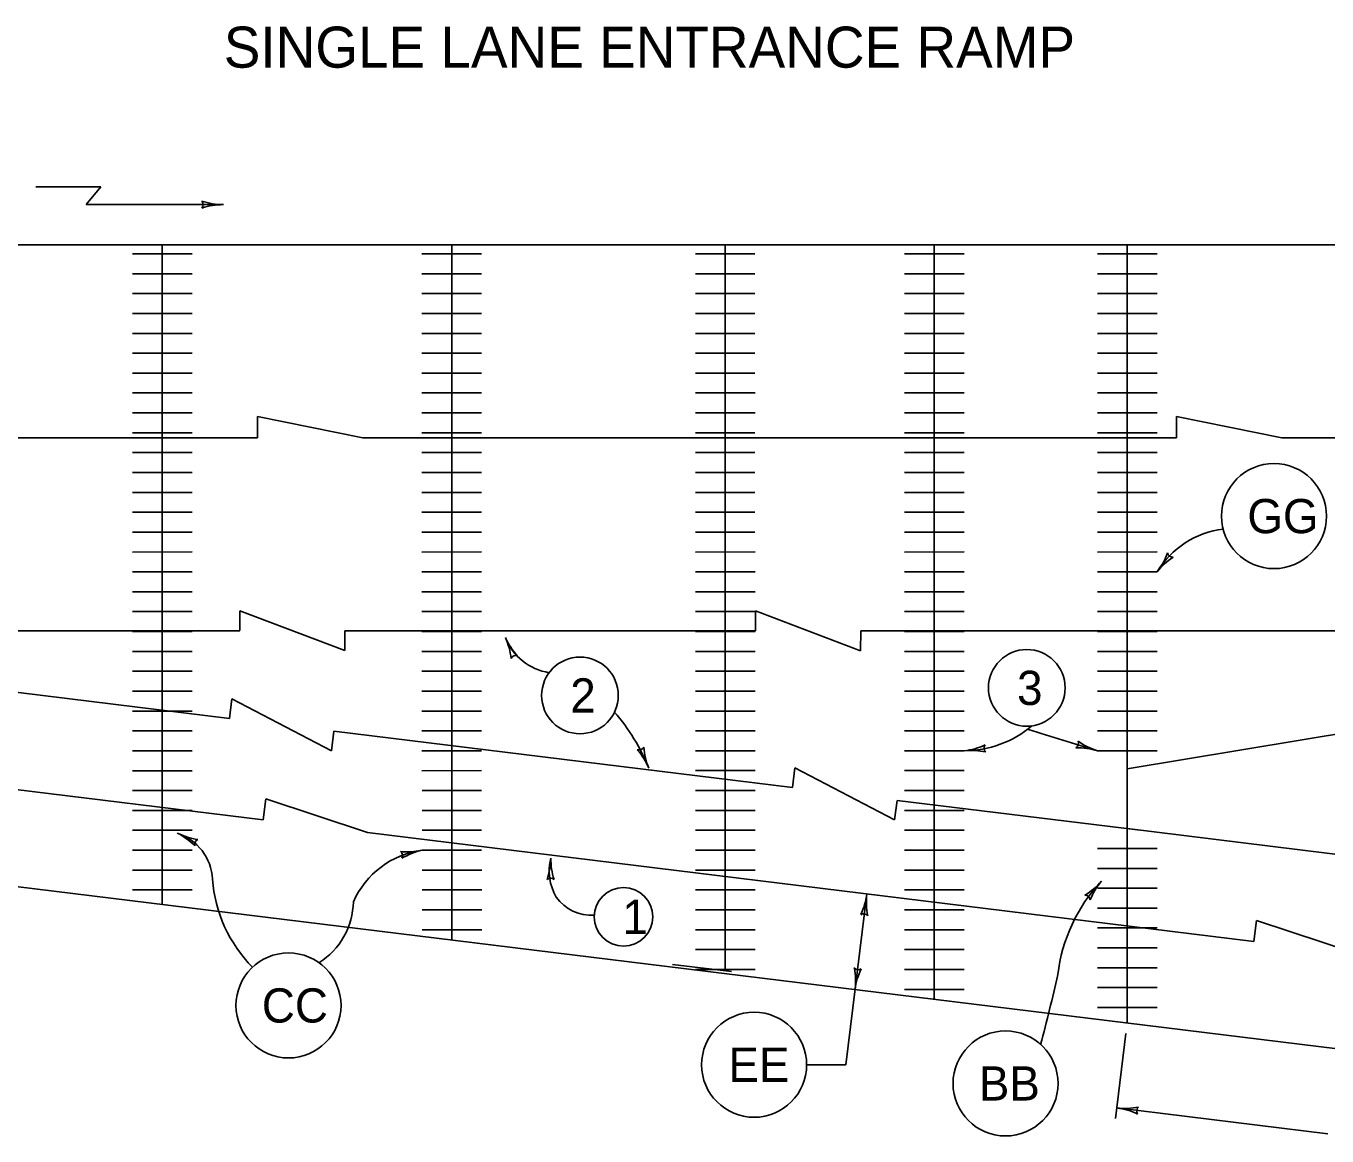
# Model space of a CAD drawing. Extents: x 1007 to 1035.5, y 1000.5 to 1021.5.
# Drawn here: x 1017.7 to 1025.3, y 1008.29 to 1014.78 of the extents above; entities that cross this region are included whole.
import ezdxf

# ---------------------------------------------------------------- set-up
doc = ezdxf.new("R2010")
doc.units = 0
doc.layers.add('Level 1', color=7, linetype='Continuous')
doc.layers.add('Level 2', color=7, linetype='Continuous')

msp = doc.modelspace()

# ---------------------------------------------------------------- linework, layer by layer
at = {"layer": 'Level 1'}
for p, q in [((1017.7548, 1013.838), (1018.1336, 1013.838)), ((1018.1336, 1013.838), (1018.0479, 1013.7343)), ((1018.0479, 1013.7343), (1018.8506, 1013.7343)), ((1008.0103, 1013.5), (1035.0175, 1013.5)), ((1018.3194, 1013.4467), (1018.6679, 1013.4466)), ((1018.4936, 1013.4467), (1018.4937, 1013.5)), ((1018.4936, 1009.6432), (1018.4936, 1013.4467)), ((1020.0114, 1013.4467), (1020.36, 1013.4466)), ((1020.1857, 1013.4467), (1020.1857, 1013.5)), ((1020.1857, 1009.4354), (1020.1857, 1013.4467)), ((1021.6094, 1013.4467), (1021.9579, 1013.4466)), ((1021.7837, 1013.4467), (1021.7837, 1013.5)), ((1021.7837, 1009.2557), (1021.7837, 1013.4467)), ((1022.8314, 1013.4467), (1023.18, 1013.4466)), ((1023.0057, 1013.4467), (1023.0058, 1013.5)), ((1023.0057, 1009.0892), (1023.0057, 1013.4467)), ((1023.9594, 1013.4467), (1024.308, 1013.4466)), ((1024.1337, 1013.4467), (1024.1338, 1013.5)), ((1024.1337, 1010.4374), (1024.1337, 1013.4467)), ((1018.3193, 1013.3304), (1018.6679, 1013.3304)), ((1020.0114, 1013.3305), (1020.3599, 1013.3304)), ((1021.6094, 1013.3305), (1021.9579, 1013.3304)), ((1022.8314, 1013.3305), (1023.18, 1013.3304)), ((1023.9594, 1013.3305), (1024.308, 1013.3304)), ((1018.3193, 1013.2143), (1018.6679, 1013.2143)), ((1020.0114, 1013.2143), (1020.3599, 1013.2143)), ((1021.6094, 1013.2143), (1021.9579, 1013.2143)), ((1022.8314, 1013.2143), (1023.1799, 1013.2143)), ((1023.9594, 1013.2143), (1024.308, 1013.2143)), ((1018.3193, 1013.0981), (1018.6679, 1013.0981)), ((1020.0114, 1013.0981), (1020.3599, 1013.0981)), ((1021.6094, 1013.0981), (1021.9579, 1013.0981)), ((1022.8314, 1013.0981), (1023.1799, 1013.0981)), ((1023.9594, 1013.0981), (1024.3079, 1013.0981)), ((1018.3193, 1012.9819), (1018.6679, 1012.9819)), ((1020.0114, 1012.9819), (1020.3599, 1012.9819)), ((1021.6093, 1012.9819), (1021.9579, 1012.9819)), ((1022.8314, 1012.9819), (1023.1799, 1012.9819)), ((1023.9594, 1012.9819), (1024.3079, 1012.9819)), ((1018.3193, 1012.8658), (1018.6679, 1012.8658)), ((1020.0114, 1012.8658), (1020.3599, 1012.8658)), ((1021.6093, 1012.8658), (1021.9579, 1012.8658)), ((1022.8314, 1012.8658), (1023.1799, 1012.8658)), ((1023.9594, 1012.8658), (1024.3079, 1012.8658)), ((1018.3193, 1012.7496), (1018.6679, 1012.7495)), ((1020.0113, 1012.7496), (1020.3599, 1012.7495)), ((1021.6093, 1012.7496), (1021.9579, 1012.7495)), ((1022.8313, 1012.7496), (1023.1799, 1012.7495)), ((1023.9594, 1012.7496), (1024.3079, 1012.7495)), ((1018.3194, 1012.6333), (1018.6679, 1012.6333)), ((1020.0114, 1012.6333), (1020.36, 1012.6333)), ((1021.6094, 1012.6333), (1021.958, 1012.6333)), ((1022.8314, 1012.6333), (1023.18, 1012.6333)), ((1023.9594, 1012.6333), (1024.308, 1012.6333)), ((1018.3194, 1012.5172), (1018.6679, 1012.5172)), ((1020.0114, 1012.5172), (1020.36, 1012.5172)), ((1021.6094, 1012.5172), (1021.958, 1012.5172)), ((1022.8314, 1012.5172), (1023.18, 1012.5172)), ((1023.9594, 1012.5172), (1024.308, 1012.5172)), ((1019.0498, 1012.372), (1019.0498, 1012.4951)), ((1019.0498, 1012.4951), (1019.665, 1012.372)), ((1024.4215, 1012.372), (1024.4215, 1012.4951)), ((1024.4215, 1012.4951), (1025.0367, 1012.372)), ((1013.95, 1012.372), (1019.0498, 1012.372)), ((1018.3194, 1012.401), (1018.6679, 1012.401)), ((1019.665, 1012.372), (1024.4215, 1012.372)), ((1020.0114, 1012.401), (1020.36, 1012.401)), ((1021.6094, 1012.401), (1021.9579, 1012.401)), ((1022.8314, 1012.401), (1023.18, 1012.401)), ((1023.9594, 1012.401), (1024.308, 1012.401)), ((1025.0367, 1012.372), (1031.7226, 1012.372)), ((1018.3194, 1012.2848), (1018.6679, 1012.2848)), ((1020.0114, 1012.2848), (1020.3599, 1012.2848)), ((1021.6094, 1012.2848), (1021.9579, 1012.2848)), ((1022.8314, 1012.2848), (1023.18, 1012.2848)), ((1023.9594, 1012.2848), (1024.308, 1012.2848)), ((1018.3194, 1012.1687), (1018.6679, 1012.1686)), ((1020.0114, 1012.1687), (1020.3599, 1012.1686)), ((1021.6094, 1012.1687), (1021.9579, 1012.1686)), ((1022.8314, 1012.1687), (1023.1799, 1012.1686)), ((1023.9594, 1012.1687), (1024.3079, 1012.1686)), ((1018.3193, 1012.0524), (1018.6679, 1012.0525)), ((1020.0114, 1012.0525), (1020.3599, 1012.0525)), ((1021.6094, 1012.0525), (1021.9579, 1012.0525)), ((1022.8314, 1012.0525), (1023.1799, 1012.0525)), ((1023.9594, 1012.0525), (1024.308, 1012.0525)), ((1018.3193, 1011.9363), (1018.6679, 1011.9363)), ((1020.0114, 1011.9363), (1020.3599, 1011.9363)), ((1021.6094, 1011.9363), (1021.9579, 1011.9363)), ((1022.8314, 1011.9363), (1023.1799, 1011.9363)), ((1023.9594, 1011.9363), (1024.3079, 1011.9363)), ((1018.3193, 1011.8201), (1018.6679, 1011.8202)), ((1020.0114, 1011.8201), (1020.3599, 1011.8202)), ((1021.6093, 1011.8201), (1021.9579, 1011.8202)), ((1022.8314, 1011.8201), (1023.1799, 1011.8202)), ((1023.9594, 1011.8201), (1024.3079, 1011.8202)), ((1018.3194, 1011.7039), (1018.668, 1011.704)), ((1020.0114, 1011.7039), (1020.36, 1011.704)), ((1021.6094, 1011.7039), (1021.958, 1011.704)), ((1022.8314, 1011.7039), (1023.18, 1011.704)), ((1023.9595, 1011.7039), (1024.308, 1011.704)), ((1018.3194, 1011.5878), (1018.668, 1011.5878)), ((1020.0114, 1011.5878), (1020.36, 1011.5878)), ((1021.6094, 1011.5878), (1021.958, 1011.5878)), ((1022.8314, 1011.5878), (1023.18, 1011.5878)), ((1023.9594, 1011.5878), (1024.308, 1011.5878)), ((1018.3194, 1011.4715), (1018.668, 1011.4716)), ((1020.0114, 1011.4716), (1020.36, 1011.4716)), ((1021.6094, 1011.4716), (1021.958, 1011.4716)), ((1022.8314, 1011.4716), (1023.18, 1011.4716)), ((1023.9594, 1011.4716), (1024.308, 1011.4716)), ((1018.3194, 1011.3553), (1018.668, 1011.3554)), ((1018.9462, 1011.2455), (1018.9462, 1011.3608)), ((1018.9462, 1011.3608), (1019.5611, 1011.1283)), ((1020.0114, 1011.3553), (1020.36, 1011.3554)), ((1021.6094, 1011.3553), (1021.958, 1011.3554)), ((1021.9604, 1011.244), (1021.9604, 1011.3593)), ((1021.9604, 1011.3593), (1022.5753, 1011.1268)), ((1022.8314, 1011.3553), (1023.18, 1011.3554)), ((1023.9594, 1011.3553), (1024.308, 1011.3554)), ((1015.7504, 1011.244), (1018.9462, 1011.244)), ((1018.3194, 1011.2392), (1018.668, 1011.2393)), ((1019.5616, 1011.244), (1019.5611, 1011.1283)), ((1019.5616, 1011.244), (1021.9604, 1011.244)), ((1020.0114, 1011.2392), (1020.36, 1011.2393)), ((1021.6094, 1011.2392), (1021.958, 1011.2393)), ((1022.5758, 1011.2425), (1022.5753, 1011.1268)), ((1022.5758, 1011.244), (1026.2398, 1011.244)), ((1022.8314, 1011.2392), (1023.18, 1011.2393)), ((1023.9594, 1011.2392), (1024.308, 1011.2393)), ((1024.1337, 1010.4374), (1029.0204, 1011.244)), ((1015.7504, 1011.1165), (1018.8858, 1010.7316)), ((1018.3195, 1011.123), (1018.668, 1011.1231)), ((1020.0115, 1011.123), (1020.3601, 1011.1231)), ((1021.6095, 1011.123), (1021.9581, 1011.1231)), ((1022.8315, 1011.123), (1023.1801, 1011.1231)), ((1023.9595, 1011.123), (1024.3081, 1011.1231)), ((1018.3195, 1011.0068), (1018.668, 1011.0068)), ((1020.0115, 1011.0068), (1020.36, 1011.0068)), ((1021.6095, 1011.0068), (1021.958, 1011.0068)), ((1022.8315, 1011.0068), (1023.18, 1011.0068)), ((1023.9595, 1011.0068), (1024.308, 1011.0068)), ((1018.3195, 1010.8906), (1018.668, 1010.8907)), ((1018.8858, 1010.7316), (1018.8997, 1010.8461)), ((1018.8997, 1010.8461), (1019.4823, 1010.5416)), ((1020.0115, 1010.8907), (1020.36, 1010.8907)), ((1021.6095, 1010.8907), (1021.958, 1010.8907)), ((1022.8315, 1010.8907), (1023.18, 1010.8907)), ((1023.9595, 1010.8907), (1024.308, 1010.8907)), ((1018.3196, 1010.7744), (1018.6682, 1010.7745)), ((1020.0116, 1010.7744), (1020.3601, 1010.7745)), ((1021.6096, 1010.7744), (1021.9581, 1010.7745)), ((1022.8316, 1010.7744), (1023.1801, 1010.7745)), ((1023.9596, 1010.7744), (1024.3081, 1010.7745)), ((1018.3196, 1010.6582), (1018.6682, 1010.6583)), ((1019.4967, 1010.6563), (1019.4823, 1010.5416)), ((1019.4967, 1010.6566), (1022.1776, 1010.3274)), ((1020.0115, 1010.6583), (1020.3601, 1010.6583)), ((1021.6095, 1010.6583), (1021.9581, 1010.6583)), ((1022.8315, 1010.6583), (1023.1801, 1010.6583)), ((1023.9595, 1010.6583), (1024.3081, 1010.6583)), ((1018.3197, 1010.542), (1018.6683, 1010.5421)), ((1020.0116, 1010.5421), (1020.3602, 1010.5422)), ((1021.6095, 1010.5421), (1021.9581, 1010.5422)), ((1022.8315, 1010.5421), (1023.1801, 1010.5422)), ((1023.9595, 1010.5421), (1024.3081, 1010.5422)), ((1016.1436, 1010.4999), (1019.0833, 1010.1389)), ((1018.3197, 1010.4258), (1018.6683, 1010.4258)), ((1020.0116, 1010.4258), (1020.3602, 1010.4259)), ((1021.6096, 1010.4259), (1021.9582, 1010.4259)), ((1022.1776, 1010.3276), (1022.1914, 1010.4421)), ((1022.1914, 1010.4421), (1022.7741, 1010.1376)), ((1022.8316, 1010.4259), (1023.1802, 1010.4259)), ((1024.1337, 1010.4374), (1024.1337, 1010.0872)), ((1018.3198, 1010.3096), (1018.6683, 1010.3097)), ((1019.0833, 1010.139), (1019.0983, 1010.2612)), ((1019.0983, 1010.2612), (1019.6938, 1010.064)), ((1020.0117, 1010.3097), (1020.3603, 1010.3098)), ((1021.6097, 1010.3098), (1021.9583, 1010.3098)), ((1022.7884, 1010.2523), (1022.7741, 1010.1376)), ((1022.7884, 1010.2523), (1024.1927, 1010.0799)), ((1022.8316, 1010.3097), (1023.1802, 1010.3098)), ((1018.3198, 1010.1933), (1018.6683, 1010.1934)), ((1020.0117, 1010.1934), (1020.3603, 1010.1935)), ((1021.6097, 1010.1935), (1021.9583, 1010.1936)), ((1022.8317, 1010.1935), (1023.1803, 1010.1936)), ((1024.1337, 1010.0872), (1024.1338, 1010.1405)), ((1024.1337, 1010.0872), (1027.5062, 1009.6731)), ((1024.1337, 1008.9507), (1024.1337, 1010.0872)), ((1015.1084, 1010.0588), (1027.3687, 1008.5535)), ((1018.3198, 1010.0772), (1018.6684, 1010.0773)), ((1019.6938, 1010.064), (1024.8737, 1009.428)), ((1020.0118, 1010.0773), (1020.3603, 1010.0773)), ((1021.6098, 1010.0773), (1021.9583, 1010.0774)), ((1022.8317, 1010.0773), (1023.1803, 1010.0773)), ((1018.3198, 1009.9609), (1018.6684, 1009.961)), ((1020.0118, 1009.961), (1020.3603, 1009.9611)), ((1021.6098, 1009.9611), (1021.9583, 1009.9612)), ((1022.8318, 1009.9611), (1023.1803, 1009.9612)), ((1023.9594, 1009.971), (1024.308, 1009.9709)), ((1018.3199, 1009.8448), (1018.6685, 1009.8448)), ((1020.0118, 1009.8448), (1020.3604, 1009.8449)), ((1021.6098, 1009.8449), (1021.9584, 1009.845)), ((1022.8318, 1009.8448), (1023.1803, 1009.8449)), ((1023.9594, 1009.8548), (1024.308, 1009.8548)), ((1018.3199, 1009.7285), (1018.6685, 1009.7286)), ((1020.0118, 1009.7286), (1020.3604, 1009.7287)), ((1021.6098, 1009.7287), (1021.9584, 1009.7288)), ((1022.6117, 1009.7058), (1022.4891, 1008.7063)), ((1022.8318, 1009.7287), (1023.1804, 1009.7288)), ((1023.9594, 1009.7386), (1024.3079, 1009.7386)), ((1020.0119, 1009.6124), (1020.3605, 1009.6125)), ((1021.6099, 1009.6125), (1021.9585, 1009.6126)), ((1022.8318, 1009.6124), (1023.1804, 1009.6125)), ((1023.9594, 1009.6224), (1024.3079, 1009.6224)), ((1020.0119, 1009.4962), (1020.3605, 1009.4963)), ((1021.6099, 1009.4963), (1021.9585, 1009.4963)), ((1022.8319, 1009.4963), (1023.1805, 1009.4963)), ((1023.9594, 1009.5063), (1024.3079, 1009.5063)), ((1024.8737, 1009.428), (1024.8887, 1009.5502)), ((1024.8887, 1009.5502), (1025.4843, 1009.353)), ((1021.61, 1009.3801), (1021.9586, 1009.3802)), ((1022.8319, 1009.38), (1023.1805, 1009.3801)), ((1023.9594, 1009.3901), (1024.3079, 1009.39)), ((1021.4755, 1009.2935), (1021.8215, 1009.2511)), ((1021.61, 1009.2638), (1021.9586, 1009.2639)), ((1022.832, 1009.2638), (1023.1806, 1009.2639)), ((1023.9594, 1009.2738), (1024.308, 1009.2738)), ((1022.832, 1009.1476), (1023.1806, 1009.1477)), ((1023.9594, 1009.1577), (1024.308, 1009.1577)), ((1023.9594, 1009.0415), (1024.308, 1009.0415)), ((1022.4891, 1008.7063), (1022.2598, 1008.7063)), ((1024.0727, 1008.4545), (1025.3059, 1008.303))]:
    msp.add_line(p, q, dxfattribs=at)
for centre, radius in [((1024.9915, 1011.9137), 0.3069), ((1020.935, 1010.8656), 0.2241), ((1023.5466, 1010.9098), 0.2241), ((1021.1898, 1009.5717), 0.1711), ((1019.2314, 1009.0536), 0.3069), ((1021.9529, 1008.7069), 0.3069), ((1023.4223, 1008.5976), 0.3069)]:
    msp.add_circle(centre, radius, dxfattribs=at)
for centre, radius, start, end in [((1018.7019, 1013.7343), 0.0313, 319.10871, 41.2254), ((1018.8506, 1014.1253), 0.3909, 251.33122, 270), ((1018.8506, 1013.3434), 0.3909, 90.00611, 108.65284), ((1018.8506, 1014.1253), 0.3909, 270, 270.01223), ((1024.7587, 1011.3158), 0.5264, 97.05346, 148.88746), ((1024.0007, 1011.8294), 0.3909, 321.81888, 340.48766), ((1024.3999, 1011.7046), 0.0313, 190.59348, 272.71017), ((1024.6153, 1011.3461), 0.3909, 123.16604, 141.81277), ((1024.0007, 1011.8294), 0.3909, 321.80665, 321.81888), ((1020.8544, 1011.366), 0.3909, 204.58002, 204.59224), ((1020.8066, 1011.3252), 0.3309, 201.61237, 260.94058), ((1020.8544, 1011.366), 0.3909, 204.59224, 223.26103), ((1020.1434, 1011.0406), 0.3909, 5.9394, 24.58613), ((1020.5607, 1011.0681), 0.0313, 73.36684, 155.48353), ((1020.2755, 1010.0185), 1.1419, 21.68519, 41.03285), ((1023.1782, 1011.1599), 0.6177, 270.17535, 310.14899), ((1137.5521, 1378.3775), 384.9755, 252.775689, 252.838592), ((1021.2804, 1010.5781), 0.0313, 251.00217, 333.11886), ((1020.9747, 1010.2926), 0.3909, 22.22757, 40.89635), ((1021.6985, 1010.5884), 0.3909, 183.57473, 202.22146), ((1023.8175, 1010.5861), 0.0313, 301.58338, 23.70007), ((1023.844, 1010.1686), 0.3909, 72.80878, 91.47756), ((1024.075, 1010.9156), 0.3909, 234.15594, 252.80267), ((1023.844, 1010.1686), 0.3909, 72.79655, 72.80878), ((1020.9747, 1010.2926), 0.3909, 22.21534, 22.22757), ((1018.7588, 1010.4097), 0.3909, 242.99653, 243.00875), ((1018.4878, 1009.7765), 0.2998, 2.9348, 71.80749), ((1018.7588, 1010.4097), 0.3909, 243.00875, 261.67753), ((1018.404, 1009.713), 0.3909, 44.35591, 63.00264), ((1018.7139, 1009.9938), 0.0313, 111.78335, 193.90004), ((1020.0829, 1009.4485), 0.5175, 97.90113, 155.92998), ((1020.3738, 1009.9203), 0.3909, 340.56233, 359.20906), ((1021.0573, 1009.8398), 0.3021, 165.59131, 210.35778), ((1021.1557, 1009.9096), 0.3909, 179.21518, 197.88396), ((1021.1557, 1009.9096), 0.3909, 179.20295, 179.21518), ((1019.6008, 1009.8512), 0.8157, 184.17442, 224.72376), ((1020.7627, 1009.7663), 0.0313, 47.98977, 130.10647), ((1024.6821, 1009.1212), 0.9609, 136.69288, 173.28481), ((1023.6848, 1010.0333), 0.3909, 301.0188, 319.66553), ((1024.2809, 1009.5273), 0.3909, 139.67164, 158.34042), ((1024.2809, 1009.5273), 0.3909, 139.65941, 139.67164), ((1022.2236, 1009.7534), 0.3909, 334.35341, 353.00014), ((1022.9997, 1009.6581), 0.3909, 173.00625, 191.67503), ((1022.9997, 1009.6581), 0.3909, 172.99403, 173.00625), ((1019.1865, 1009.6641), 0.4239, 301.73191, 359.3784), ((1021.0021, 1009.8335), 0.2522, 215.48627, 273.83781), ((1023.8866, 1009.667), 0.0313, 8.44624, 90.56293), ((1022.5935, 1009.5582), 0.0313, 41.78085, 123.89754), ((1022.5611, 1009.2935), 0.0313, 221.78085, 303.89754), ((1022.155, 1009.1936), 0.3909, 353.00625, 11.67503), ((1022.931, 1009.0984), 0.3909, 154.35341, 173.00014), ((1013.5493, 1011.519), 10.4319, 345.03885, 347.34524), ((1022.155, 1009.1936), 0.3909, 352.99403, 353.00625)]:
    msp.add_arc(centre, radius, start, end, dxfattribs=at)
at = {"layer": 'Level 2'}
msp.add_line((1024.0651, 1008.3924), (1024.1261, 1008.8887), dxfattribs=at)
for centre, radius, start, end in [((1023.1385, 1010.9309), 0.3909, 276.09361, 276.10584), ((1023.1385, 1010.9309), 0.3909, 276.10584, 294.77462), ((1023.2217, 1010.1534), 0.3909, 77.453, 96.09973), ((1023.3279, 1010.5579), 0.0313, 144.88044, 226.99713), ((1019.9261, 1010.3424), 0.3909, 263.99913, 282.64586), ((1019.8667, 1009.9285), 0.0313, 331.42657, 53.54327), ((1020.0974, 1009.5796), 0.3909, 102.65197, 121.32076), ((1020.0974, 1009.5796), 0.3909, 102.63975, 102.65198), ((1024.1204, 1008.8425), 0.3909, 262.99972, 281.6685), ((1024.1204, 1008.8425), 0.3909, 262.98749, 262.99972), ((1024.0251, 1008.0664), 0.3909, 64.34688, 82.99361), ((1024.2203, 1008.4363), 0.0313, 131.77431, 213.89101)]:
    msp.add_arc(centre, radius, start, end, dxfattribs=at)

# ---------------------------------------------------------------- texts
at = {"layer": 'Level 1'}
for s, height, p in [('SINGLE LANE ENTRANCE RAMP', 0.24, (1018.8531, 1014.5346)), ('GG', 0.2, (1024.8356, 1011.8137)), ('3', 0.2, (1023.4898, 1010.8098)), ('2', 0.2, (1020.8783, 1010.7656)), ('1', 0.2, (1021.1827, 1009.4717)), ('CC', 0.2, (1019.0755, 1008.9536)), ('EE', 0.2, (1021.8026, 1008.6069)), ('BB', 0.2, (1023.2664, 1008.4976))]:
    msp.add_text(s, height=height, dxfattribs=at).set_placement(p)

doc.saveas('drawing.dxf')
